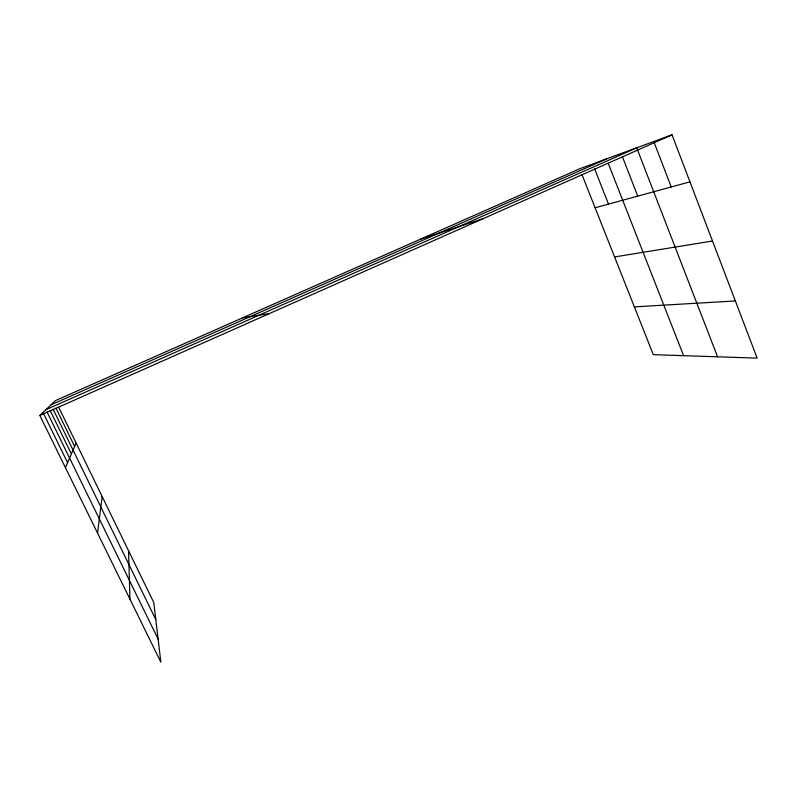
<?xml version="1.0" encoding="UTF-8"?>
<svg xmlns="http://www.w3.org/2000/svg" width="797" height="797" viewBox="0 0 797 797"><rect width="100%" height="100%" fill="white"/><g stroke="black" fill="none" stroke-linecap="round" stroke-linejoin="round"><path stroke-width="1.2" d="M97.553 533.113L102.146 496.511M65.434 467.64L76.114 443.062M58.699 407.307L153.751 602.462L160.855 662.187L39.85 415.466L55.431 400.612L579.658 168.775L672.03 134.813L757.15 358.122L653.301 354.665L581.93 174.513M39.85 415.466L672.03 134.813M50.988 404.846L606.507 158.902M45.907 409.688L636.703 147.804L717.569 356.807M420.208 239.289L483.191 218.647M595.1 207.768L689.963 181.855M614.587 256.933L712.518 241.023M242.527 317.864L269.256 313.62M634.372 306.875L735.352 300.947M42.998 412.467L67.586 462.688M55.949 408.134L74.639 446.459M53.14 409.26L155.784 619.588M50.171 410.525L71.381 453.951M46.983 411.89L158.105 639.074M594.502 168.565L608.509 204.102M608.3 163.495L683.607 355.671M622.497 156.969L637.739 196.122M654.217 142.663L671.233 186.966M128.536 550.697L129.981 599.244"/></g></svg>
